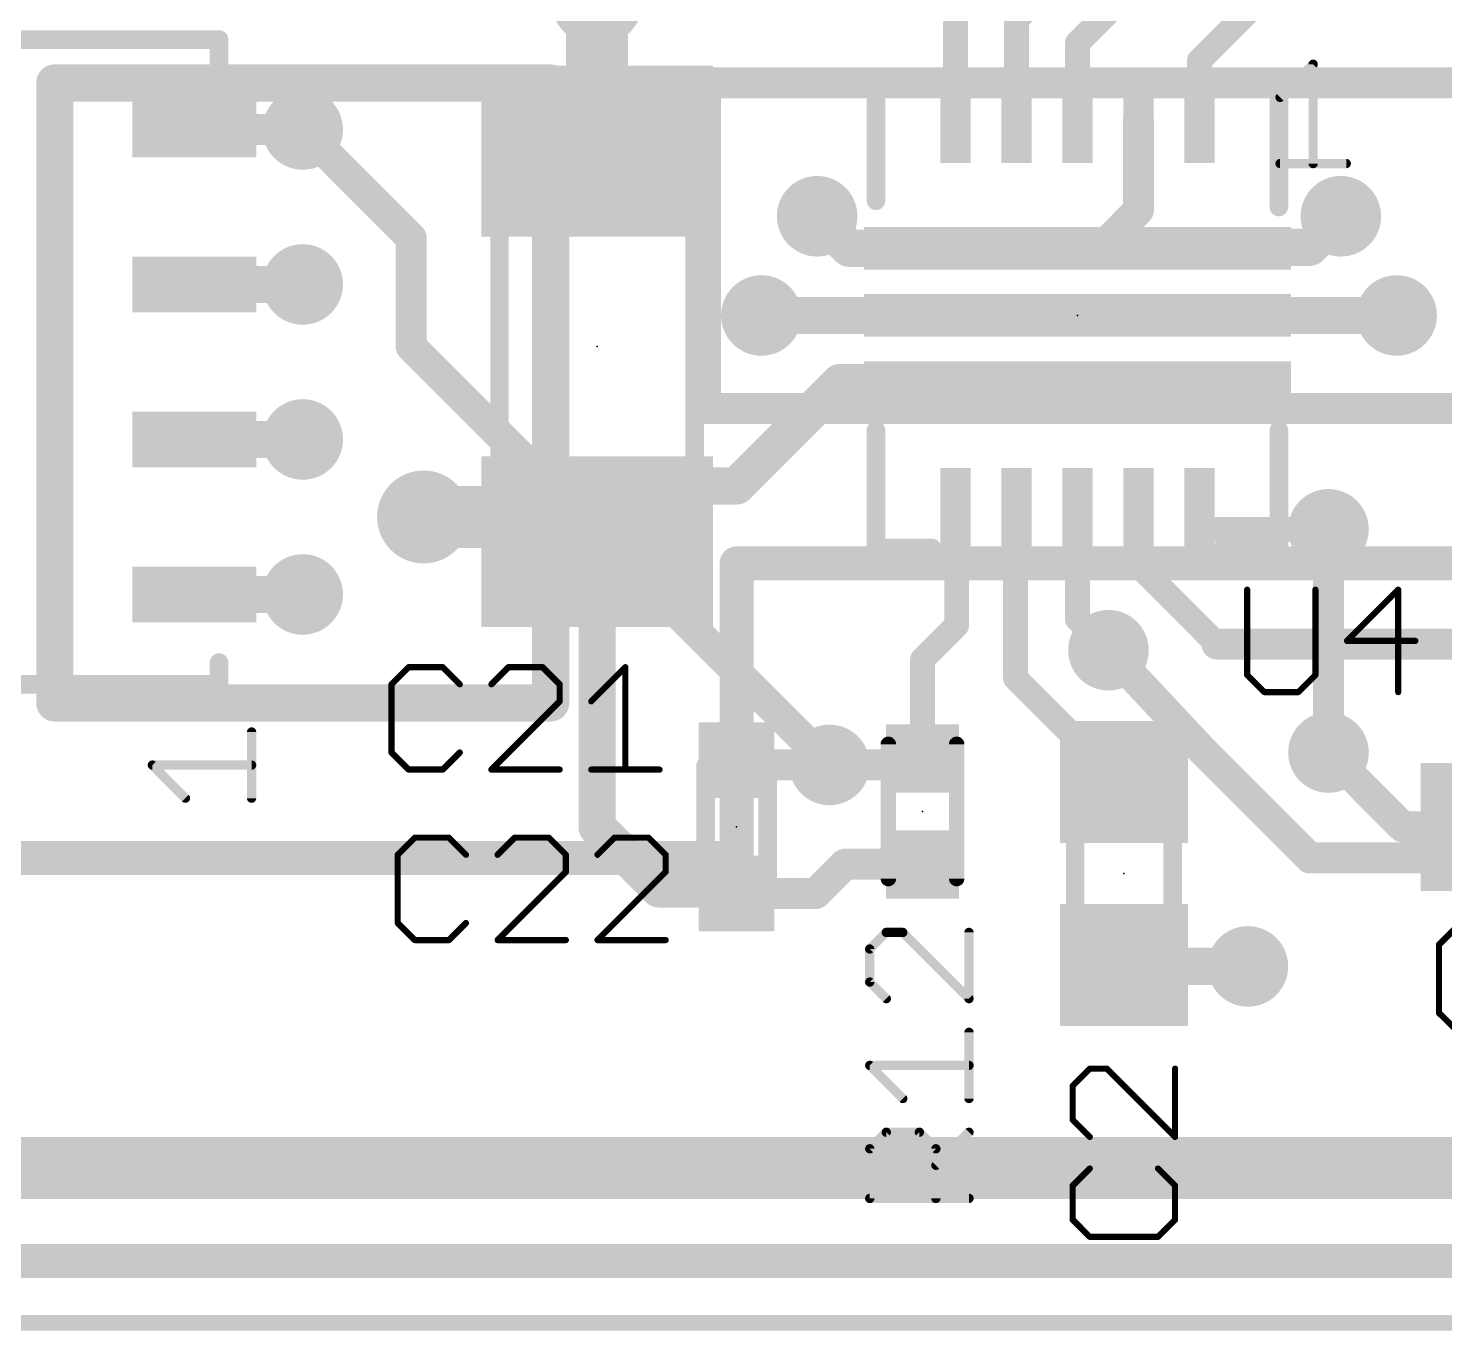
# Model space of a CAD drawing. Extents: x -19 to 124, y 0 to 88.
# Drawn here: x 19.47 to 31.08, y 31.69 to 42.36 of the extents above; entities that cross this region are included whole.
import ezdxf

# ---------------------------------------------------------------- set-up
doc = ezdxf.new("R2010")
doc.units = 0
for name, color, linetype in [('1', 12, 'CONTINUOUS'), ('15', 21, 'CONTINUOUS'), ('16', 132, 'CONTINUOUS'), ('18', 110, 'CONTINUOUS'), ('2', 110, 'CONTINUOUS'), ('20', 53, 'CONTINUOUS'), ('21', 253, 'CONTINUOUS'), ('23', 53, 'CONTINUOUS'), ('25', 253, 'CONTINUOUS')]:
    doc.layers.add(name, color=color, linetype=linetype)

# ---------------------------------------------------------------- blocks, each defined once
blk = doc.blocks.new('RECT')
blk.add_solid([(-0.5, -0.5), (0.5, -0.5), (-0.5, 0.5), (0.5, 0.5)])
blk = doc.blocks.new('ROUNDV')
at = {"const_width": 0.5}
blk.add_lwpolyline([(0, -0.25, 1), (0, 0.25, 1), (0, -0.25)], format="xyb", dxfattribs=at)

msp = doc.modelspace()

# ---------------------------------------------------------------- linework, layer by layer
at = {"layer": '1'}
for points, const_width in [([(28.067, 42.237), (28.829, 42.999)], 0.2032), ([(29.067, 42.094), (29.972, 42.999)], 0.2032), ([(24.13, 41.351), (24.13, 42.5958)], 0.508), ([(27.567, 42.426), (27.686, 42.545)], 0.2032), ([(27.067, 41.605), (27.067, 42.475)], 0.2032), ([(27.567, 41.605), (27.567, 42.426)], 0.2032), ([(28.067, 41.605), (28.067, 42.237)], 0.2032), ([(29.067, 41.605), (29.067, 42.094)], 0.2032), ([(28.567, 41.605), (28.567, 41.055)], 0.254), ([(21.717, 41.529), (20.828, 41.529)], 0.254), ([(28.567, 41.055), (28.5669, 41.055)], 0.254), ([(28.5669, 41.055), (28.5669, 40.8686)], 0.254), ([(28.5669, 40.8686), (28.2702, 40.5638)], 0.254), ([(26.1962, 40.555), (25.9334, 40.8178)], 0.3048), ([(29.972, 40.5638), (30.226, 40.8178)], 0.3048), ([(28.067, 40.555), (26.1962, 40.555)], 0.3048), ([(28.067, 40.555), (28.067, 40.5638)], 0.3048), ([(28.067, 40.5638), (29.972, 40.5638)], 0.3048), ([(28.2702, 40.555), (28.067, 40.555)], 0.254), ([(28.2702, 40.5638), (28.2702, 40.555)], 0.254), ([(20.828, 40.259), (21.717, 40.259)], 0.3048), ([(30.6832, 40.005), (25.4762, 40.005)], 0.3048), ([(28.067, 40.005), (30.6832, 40.005)], 0.3048), ([(26.12, 39.455), (25.273, 38.608)], 0.3048), ([(28.067, 39.455), (26.12, 39.455)], 0.3048), ([(20.828, 38.989), (21.717, 38.989)], 0.3048), ([(24.587, 38.608), (24.13, 38.151)], 0.3048), ([(25.273, 38.608), (24.587, 38.608)], 0.3048), ([(22.7586, 38.3542), (22.7076, 38.354)], 0.508), ([(24.1298, 38.3542), (22.7586, 38.3542)], 0.508), ([(24.13, 38.354), (24.1298, 38.3542)], 0.508), ([(24.13, 38.151), (24.13, 38.354)], 0.508), ([(27.0764, 38.3956), (27.067, 38.405)], 0.2032), ([(27.0764, 37.465), (27.0764, 38.3956)], 0.2032), ([(27.559, 38.3876), (27.567, 38.405)], 0.2032), ([(27.559, 37.0332), (27.559, 38.3876)], 0.2032), ([(28.067, 37.5158), (28.067, 38.405)], 0.2032), ([(28.567, 38.405), (28.567, 37.9556)], 0.2032), ([(29.067, 38.2524), (29.067, 38.405)], 0.2032), ([(30.1244, 38.2524), (29.067, 38.2524)], 0.2032), ([(24.13, 38.151), (24.13, 35.814)], 0.3048), ([(28.567, 37.9556), (29.21, 37.3126)], 0.2032), ([(20.828, 37.719), (21.717, 37.719)], 0.3048), ([(28.321, 37.2618), (28.067, 37.5158)], 0.2032), ([(26.797, 37.1856), (27.0764, 37.465)], 0.2032), ([(29.21, 37.3126), (31.4452, 37.3126)], 0.254), ([(26.797, 36.376), (26.797, 37.1856)], 0.2032), ([(27.559, 37.0332), (28.067, 36.5252)], 0.2032), ([(28.067, 36.5252), (28.1058, 36.5252)], 0.2032), ([(28.1058, 36.5252), (28.448, 36.183)], 0.2032), ([(25.273, 36.3601), (25.3111, 36.322)], 0.254), ([(26.7811, 36.3601), (26.743, 36.322)], 0.254), ([(26.7811, 36.3601), (26.797, 36.376)], 0.2032), ([(30.734, 35.814), (30.1244, 36.4236)], 0.254), ([(25.3111, 36.322), (26.035, 36.322)], 0.254), ([(26.743, 36.322), (26.035, 36.322)], 0.254), ([(24.13, 35.814), (24.638, 35.306)], 0.3048), ([(31.381, 35.814), (30.734, 35.814)], 0.254), ([(25.9207, 35.2679), (26.162, 35.5092)], 0.254), ([(26.162, 35.5092), (26.7938, 35.5092)], 0.254), ([(26.7938, 35.5092), (26.797, 35.506)], 0.2032), ([(24.638, 35.306), (25.2349, 35.306)], 0.3048), ([(25.2349, 35.306), (25.273, 35.2679)], 0.3048), ([(25.273, 35.2679), (25.9207, 35.2679)], 0.254), ([(28.448, 34.683), (28.46, 34.671)], 0.3048), ([(28.46, 34.671), (29.464, 34.671)], 0.3048)]:
    msp.add_lwpolyline(points, dxfattribs=dict(at, const_width=const_width))
for points, const_width in [([(27.5311, 42.4619, 1), (27.6029, 42.3901)], 0.1016), ([(28.1178, 42.237, 1), (28.0162, 42.237)], 0.1016), ([(28.0311, 42.2729, 1), (28.1029, 42.2011)], 0.1016), ([(29.1178, 42.094, 1), (29.0162, 42.094)], 0.1016), ([(29.0311, 42.1299, 1), (29.1029, 42.0581)], 0.1016), ([(28.6305, 41.605, 1), (28.5035, 41.605)], 0.127), ([(20.828, 41.5925, 1), (20.828, 41.4655)], 0.127), ([(21.717, 41.4655, 1), (21.717, 41.5925)], 0.127), ([(27.0162, 41.605, 1), (27.1178, 41.605)], 0.1016), ([(27.5162, 41.605, 1), (27.6178, 41.605)], 0.1016), ([(28.0162, 41.605, 1), (28.1178, 41.605)], 0.1016), ([(29.0162, 41.605, 1), (29.1178, 41.605)], 0.1016), ([(24.003, 41.351, 1), (24.257, 41.351)], 0.254), ([(28.5669, 41.1185, 1), (28.5669, 40.9915)], 0.127), ([(28.6304, 41.055, 1), (28.5034, 41.055)], 0.127), ([(28.5035, 41.055, 1), (28.6305, 41.055)], 0.127), ([(28.567, 40.9915, 1), (28.567, 41.1185)], 0.127), ([(28.6124, 40.8243, 1), (28.5214, 40.9129)], 0.127), ([(25.9873, 40.8717, 1), (25.8795, 40.7639)], 0.1524), ([(28.5034, 40.8686, 1), (28.6304, 40.8686)], 0.127), ([(30.2799, 40.7639, 1), (30.1721, 40.8717)], 0.1524), ([(26.1962, 40.6312, 1), (26.1962, 40.4788)], 0.1524), ([(26.1423, 40.5011, 1), (26.2501, 40.6089)], 0.1524), ([(28.1432, 40.5638, 1), (27.9908, 40.5638)], 0.1524), ([(28.067, 40.64, 1), (28.067, 40.4876)], 0.1524), ([(28.067, 40.6185, 1), (28.067, 40.4915)], 0.127), ([(28.067, 40.4788, 1), (28.067, 40.6312)], 0.1524), ([(28.3337, 40.5638, 1), (28.2067, 40.5638)], 0.127), ([(28.2247, 40.6081, 1), (28.3157, 40.5195)], 0.127), ([(28.2702, 40.4915, 1), (28.2702, 40.6185)], 0.127), ([(29.9181, 40.6177, 1), (30.0259, 40.5099)], 0.1524), ([(29.972, 40.4876, 1), (29.972, 40.64)], 0.1524), ([(27.9908, 40.555, 1), (28.1432, 40.555)], 0.1524), ([(28.2067, 40.555, 1), (28.3337, 40.555)], 0.127), ([(20.828, 40.3352, 1), (20.828, 40.1828)], 0.1524), ([(21.717, 40.1828, 1), (21.717, 40.3352)], 0.1524), ([(25.4762, 40.0812, 1), (25.4762, 39.9288)], 0.1524), ([(28.067, 40.0812, 1), (28.067, 39.9288)], 0.1524), ([(30.6832, 39.9288, 1), (30.6832, 40.0812)], 0.1524), ([(30.6832, 39.9288, 1), (30.6832, 40.0812)], 0.1524), ([(26.12, 39.5312, 1), (26.12, 39.3788)], 0.1524), ([(26.1739, 39.4011, 1), (26.0661, 39.5089)], 0.1524), ([(28.067, 39.3788, 1), (28.067, 39.5312)], 0.1524), ([(20.828, 39.0652, 1), (20.828, 38.9128)], 0.1524), ([(21.717, 38.9128, 1), (21.717, 39.0652)], 0.1524), ([(24.587, 38.6842, 1), (24.587, 38.5318)], 0.1524), ([(24.6409, 38.5541, 1), (24.5331, 38.6619)], 0.1524), ([(25.2191, 38.6619, 1), (25.3269, 38.5541)], 0.1524), ([(25.273, 38.5318, 1), (25.273, 38.6842)], 0.1524), ([(22.7071, 38.481, 1), (22.7081, 38.227)], 0.254), ([(22.7586, 38.4812, 1), (22.7586, 38.2272)], 0.254), ([(22.7591, 38.2272, 1), (22.7581, 38.4812)], 0.254), ([(24.2196, 38.444, 1), (24.04, 38.2644)], 0.254), ([(24.257, 38.354, 1), (24.003, 38.354)], 0.254), ([(24.0402, 38.2642, 1), (24.2198, 38.4438)], 0.254), ([(24.1298, 38.2272, 1), (24.1298, 38.4812)], 0.254), ([(27.1029, 38.4409, 1), (27.0311, 38.3691)], 0.1016), ([(27.1272, 38.3956, 1), (27.0256, 38.3956)], 0.1016), ([(27.0405, 38.3597, 1), (27.1123, 38.4315)], 0.1016), ([(27.6098, 38.3876, 1), (27.5082, 38.3876)], 0.1016), ([(27.5128, 38.4088, 1), (27.6052, 38.3664)], 0.1016), ([(27.6132, 38.3838, 1), (27.5208, 38.4262)], 0.1016), ([(28.1178, 38.405, 1), (28.0162, 38.405)], 0.1016), ([(28.6178, 38.405, 1), (28.5162, 38.405)], 0.1016), ([(29.1178, 38.405, 1), (29.0162, 38.405)], 0.1016), ([(29.067, 38.3032, 1), (29.067, 38.2016)], 0.1016), ([(30.1244, 38.2016, 1), (30.1244, 38.3032)], 0.1016), ([(24.003, 38.151, 1), (24.257, 38.151)], 0.254), ([(24.2062, 38.151, 1), (24.0538, 38.151)], 0.1524), ([(24.0761, 38.2049, 1), (24.1839, 38.0971)], 0.1524), ([(29.0162, 38.2524, 1), (29.1178, 38.2524)], 0.1016), ([(28.6029, 37.9915, 1), (28.5311, 37.9197)], 0.1016), ([(28.5162, 37.9556, 1), (28.6178, 37.9556)], 0.1016), ([(20.828, 37.7952, 1), (20.828, 37.6428)], 0.1524), ([(21.717, 37.6428, 1), (21.717, 37.7952)], 0.1524), ([(28.1029, 37.5517, 1), (28.0311, 37.4799)], 0.1016), ([(27.0256, 37.465, 1), (27.1272, 37.465)], 0.1016), ([(27.1123, 37.4291, 1), (27.0405, 37.5009)], 0.1016), ([(28.0162, 37.5158, 1), (28.1178, 37.5158)], 0.1016), ([(29.21, 37.3761, 1), (29.21, 37.2491)], 0.127), ([(29.1741, 37.2767, 1), (29.2459, 37.3485)], 0.1016), ([(26.8478, 37.1856, 1), (26.7462, 37.1856)], 0.1016), ([(26.7611, 37.2215, 1), (26.8329, 37.1497)], 0.1016), ([(28.2851, 37.2259, 1), (28.3569, 37.2977)], 0.1016), ([(27.5949, 37.0691, 1), (27.5231, 36.9973)], 0.1016), ([(27.5082, 37.0332, 1), (27.6098, 37.0332)], 0.1016), ([(28.067, 36.576, 1), (28.067, 36.4744)], 0.1016), ([(28.0311, 36.4893, 1), (28.1029, 36.5611)], 0.1016), ([(28.1417, 36.5611, 1), (28.0699, 36.4893)], 0.1016), ([(28.1058, 36.4744, 1), (28.1058, 36.576)], 0.1016), ([(25.3179, 36.405, 1), (25.2281, 36.3152)], 0.127), ([(26.826, 36.3152, 1), (26.7362, 36.405)], 0.127), ([(26.8329, 36.3401, 1), (26.7611, 36.4119)], 0.1016), ([(30.1693, 36.4685, 1), (30.0795, 36.3787)], 0.127), ([(25.3111, 36.3855, 1), (25.3111, 36.2585)], 0.127), ([(25.2662, 36.2771, 1), (25.356, 36.3669)], 0.127), ([(26.035, 36.3855, 1), (26.035, 36.2585)], 0.127), ([(26.035, 36.2585, 1), (26.035, 36.3855)], 0.127), ([(26.6981, 36.3669, 1), (26.7879, 36.2771)], 0.127), ([(26.743, 36.2585, 1), (26.743, 36.3855)], 0.127), ([(26.7452, 36.396, 1), (26.817, 36.3242)], 0.1016), ([(26.7462, 36.376, 1), (26.8478, 36.376)], 0.1016), ([(28.4121, 36.1471, 1), (28.4839, 36.2189)], 0.1016), ([(24.1839, 35.8679, 1), (24.0761, 35.7601)], 0.1524), ([(24.0538, 35.814, 1), (24.2062, 35.814)], 0.1524), ([(30.734, 35.8775, 1), (30.734, 35.7505)], 0.127), ([(30.6891, 35.7691, 1), (30.7789, 35.8589)], 0.127), ([(26.162, 35.5727, 1), (26.162, 35.4457)], 0.127), ([(26.2069, 35.4643, 1), (26.1171, 35.5541)], 0.127), ([(26.8297, 35.5451, 1), (26.7579, 35.4733)], 0.1016), ([(26.7611, 35.4701, 1), (26.8329, 35.5419)], 0.1016), ([(26.7938, 35.4457, 1), (26.7938, 35.5727)], 0.127), ([(24.638, 35.3822, 1), (24.638, 35.2298)], 0.1524), ([(24.5841, 35.2521, 1), (24.6919, 35.3599)], 0.1524), ([(25.2888, 35.3599, 1), (25.181, 35.2521)], 0.1524), ([(25.2349, 35.2298, 1), (25.2349, 35.3822)], 0.1524), ([(25.2191, 35.214, 1), (25.3269, 35.3218)], 0.1524), ([(25.273, 35.3314, 1), (25.273, 35.2044)], 0.127), ([(25.8758, 35.3128, 1), (25.9656, 35.223)], 0.127), ([(25.9207, 35.2044, 1), (25.9207, 35.3314)], 0.127), ([(28.5019, 34.7369, 1), (28.3941, 34.6291)], 0.1524), ([(28.46, 34.7472, 1), (28.46, 34.5948)], 0.1524), ([(28.4061, 34.6171, 1), (28.5139, 34.7249)], 0.1524), ([(29.464, 34.5948, 1), (29.464, 34.7472)], 0.1524)]:
    msp.add_lwpolyline(points, format="xyb", dxfattribs=dict(at, const_width=const_width))
at = {"layer": '15'}
for points, const_width in [([(19.685, 36.83), (19.685, 41.91)], 0.3048), ([(19.685, 41.91), (23.749, 41.91)], 0.3048), ([(23.749, 41.91), (23.749, 36.83)], 0.3048), ([(25.019, 41.91), (38.354, 41.91)], 0.254), ([(25.019, 39.243), (25.019, 41.91)], 0.254), ([(38.354, 39.243), (25.019, 39.243)], 0.254), ([(25.273, 35.56), (25.273, 37.973)], 0.2794), ([(25.273, 37.973), (63.5, 37.973)], 0.2794), ([(23.749, 36.83), (19.685, 36.83)], 0.3048), ([(14.986, 35.56), (25.273, 35.56)], 0.2794), ([(101.092, 32.258), (18.542, 32.258)], 0.2794)]:
    msp.add_lwpolyline(points, dxfattribs=dict(at, const_width=const_width))
for points, const_width in [([(19.7612, 41.91, 1), (19.6088, 41.91)], 0.1524), ([(19.685, 41.9862, 1), (19.685, 41.8338)], 0.1524), ([(23.8252, 41.91, 1), (23.6728, 41.91)], 0.1524), ([(23.749, 41.8338, 1), (23.749, 41.9862)], 0.1524), ([(25.019, 41.9735, 1), (25.019, 41.8465)], 0.127), ([(25.0825, 41.91, 1), (24.9555, 41.91)], 0.127), ([(25.019, 39.3065, 1), (25.019, 39.1795)], 0.127), ([(24.9555, 39.243, 1), (25.0825, 39.243)], 0.127), ([(25.273, 38.0429, 1), (25.273, 37.9031)], 0.1397), ([(25.3428, 37.973, 1), (25.2032, 37.973)], 0.1397), ([(19.685, 36.9062, 1), (19.685, 36.7538)], 0.1524), ([(23.749, 36.7538, 1), (23.749, 36.9062)], 0.1524), ([(19.6088, 36.83, 1), (19.7612, 36.83)], 0.1524), ([(23.6728, 36.83, 1), (23.8252, 36.83)], 0.1524), ([(25.273, 35.4901, 1), (25.273, 35.6299)], 0.1397), ([(25.2032, 35.56, 1), (25.3428, 35.56)], 0.1397)]:
    msp.add_lwpolyline(points, format="xyb", dxfattribs=dict(at, const_width=const_width))
at = {"layer": '16'}
for points, const_width in [([(22.606, 40.64), (21.717, 41.529)], 0.254), ([(22.606, 39.751), (22.606, 40.64)], 0.254), ([(26.035, 36.322), (22.606, 39.751)], 0.254), ([(30.1244, 36.4236), (30.1244, 38.2524)], 0.254), ([(29.083, 36.449), (28.321, 37.2618)], 0.254), ([(29.083, 36.449), (29.972, 35.56)], 0.254), ([(29.972, 35.56), (36.576, 35.56)], 0.254), ([(18.161, 33.02), (59.182, 33.02)], 0.508)]:
    msp.add_lwpolyline(points, dxfattribs=dict(at, const_width=const_width))
at = {"layer": '16', "const_width": 0.127}
for points in [[(21.7619, 41.5739, 1), (21.6721, 41.4841)], [(22.6695, 40.64, 1), (22.5425, 40.64)], [(22.5611, 40.5951, 1), (22.6509, 40.6849)], [(22.6509, 39.7959, 1), (22.5611, 39.7061)], [(22.5425, 39.751, 1), (22.6695, 39.751)], [(30.1879, 38.2524, 1), (30.0609, 38.2524)], [(28.3673, 37.3052, 1), (28.2747, 37.2184)], [(29.1279, 36.4939, 1), (29.0381, 36.4041)], [(29.0367, 36.4056, 1), (29.1293, 36.4924)], [(30.0609, 36.4236, 1), (30.1879, 36.4236)], [(25.9901, 36.2771, 1), (26.0799, 36.3669)], [(29.972, 35.6235, 1), (29.972, 35.4965)], [(29.9271, 35.5151, 1), (30.0169, 35.6049)]]:
    msp.add_lwpolyline(points, format="xyb", dxfattribs=at)
at = {"layer": '2', "const_width": 0.254}
msp.add_lwpolyline([(18.542, 32.258), (101.092, 32.258)], dxfattribs=at)
at = {"layer": '20', "const_width": 0.127}
msp.add_lwpolyline([(101.6, 31.75), (19.05, 31.75)], dxfattribs=at)
at = {"layer": '21'}
for points, const_width in [([(21.0312, 42.2656), (14.7828, 42.2656)], 0.1524), ([(21.0312, 42.0878), (21.0312, 42.2656)], 0.1524), ([(29.7278, 41.7919), (29.999, 42.0631)], 0.0762), ([(29.999, 42.0631), (29.999, 41.2496)], 0.0762), ([(26.416, 41.91), (26.416, 40.9448)], 0.1524), ([(26.416, 41.91), (26.8732, 41.91)], 0.1524), ([(29.2608, 41.91), (29.718, 41.91)], 0.1524), ([(29.718, 41.91), (29.718, 40.894)], 0.1524), ([(23.33, 41.351), (23.33, 38.151)], 0.1524), ([(24.93, 38.151), (24.93, 41.351)], 0.1524), ([(29.7278, 41.2496), (30.2701, 41.2496)], 0.0762), ([(26.416, 39.0652), (26.416, 38.1)], 0.1524), ([(29.718, 39.0652), (29.718, 38.1)], 0.1524), ([(26.416, 38.1), (26.8732, 38.1)], 0.1524), ([(29.2608, 38.1), (29.718, 38.1)], 0.1524), ([(21.0312, 36.9824), (21.0312, 37.1602)], 0.1524), ([(14.7828, 36.9824), (21.0312, 36.9824)], 0.1524), ([(21.2979, 36.0495), (21.2979, 36.5919)], 0.0762), ([(26.517, 36.491), (26.517, 35.391)], 0.127), ([(27.077, 36.491), (27.077, 35.391)], 0.127), ([(20.7556, 36.0495), (20.4844, 36.3207)], 0.0762), ([(20.4844, 36.3207), (21.2979, 36.3207)], 0.0762), ([(25.019, 36.314), (25.019, 35.314)], 0.1524), ([(25.527, 35.314), (25.527, 36.314)], 0.1524), ([(28.048, 36.233), (28.048, 34.633)], 0.1524), ([(28.848, 36.233), (28.048, 36.233)], 0.1524), ([(28.848, 34.633), (28.848, 36.233)], 0.1524), ([(28.048, 34.633), (28.848, 34.633)], 0.1524)]:
    msp.add_lwpolyline(points, dxfattribs=dict(at, const_width=const_width))
for points, const_width in [([(21.0693, 42.2656, 1), (20.9931, 42.2656)], 0.0762), ([(21.0312, 42.2275, 1), (21.0312, 42.3037)], 0.0762), ([(20.9931, 42.0878, 1), (21.0693, 42.0878)], 0.0762), ([(30.018, 42.0631, 1), (29.9799, 42.0631)], 0.0381), ([(30.0124, 42.0496, 1), (29.9855, 42.0766)], 0.0381), ([(26.4541, 41.91, 1), (26.3779, 41.91)], 0.0762), ([(26.416, 41.9481, 1), (26.416, 41.8719)], 0.0762), ([(26.8732, 41.8719, 1), (26.8732, 41.9481)], 0.0762), ([(29.2608, 41.9481, 1), (29.2608, 41.8719)], 0.0762), ([(29.7561, 41.91, 1), (29.6799, 41.91)], 0.0762), ([(29.718, 41.8719, 1), (29.718, 41.9481)], 0.0762), ([(29.7143, 41.8054, 1), (29.7413, 41.7785)], 0.0381), ([(23.3681, 41.351, 1), (23.2919, 41.351)], 0.0762), ([(24.9681, 41.351, 1), (24.8919, 41.351)], 0.0762), ([(29.7278, 41.2687, 1), (29.7278, 41.2306)], 0.0381), ([(29.9799, 41.2496, 1), (30.018, 41.2496)], 0.0381), ([(30.2701, 41.2306, 1), (30.2701, 41.2687)], 0.0381), ([(26.3779, 40.9448, 1), (26.4541, 40.9448)], 0.0762), ([(29.6799, 40.894, 1), (29.7561, 40.894)], 0.0762), ([(26.4541, 39.0652, 1), (26.3779, 39.0652)], 0.0762), ([(29.7561, 39.0652, 1), (29.6799, 39.0652)], 0.0762), ([(23.2919, 38.151, 1), (23.3681, 38.151)], 0.0762), ([(24.8919, 38.151, 1), (24.9681, 38.151)], 0.0762), ([(26.416, 38.1381, 1), (26.416, 38.0619)], 0.0762), ([(26.3779, 38.1, 1), (26.4541, 38.1)], 0.0762), ([(26.8732, 38.0619, 1), (26.8732, 38.1381)], 0.0762), ([(29.2608, 38.1381, 1), (29.2608, 38.0619)], 0.0762), ([(29.6799, 38.1, 1), (29.7561, 38.1)], 0.0762), ([(29.718, 38.0619, 1), (29.718, 38.1381)], 0.0762), ([(21.0693, 37.1602, 1), (20.9931, 37.1602)], 0.0762), ([(21.0312, 36.9443, 1), (21.0312, 37.0205)], 0.0762), ([(20.9931, 36.9824, 1), (21.0693, 36.9824)], 0.0762), ([(21.317, 36.5919, 1), (21.2789, 36.5919)], 0.0381), ([(26.5488, 36.491, 1), (26.4853, 36.491)], 0.0635), ([(27.1088, 36.491, 1), (27.0453, 36.491)], 0.0635), ([(20.4979, 36.3342, 1), (20.4709, 36.3072)], 0.0381), ([(20.4844, 36.3397, 1), (20.4844, 36.3016)], 0.0381), ([(21.2979, 36.3016, 1), (21.2979, 36.3397)], 0.0381), ([(25.0571, 36.314, 1), (24.9809, 36.314)], 0.0762), ([(25.5651, 36.314, 1), (25.4889, 36.314)], 0.0762), ([(28.0861, 36.233, 1), (28.0099, 36.233)], 0.0762), ([(28.048, 36.2711, 1), (28.048, 36.1949)], 0.0762), ([(28.8861, 36.233, 1), (28.8099, 36.233)], 0.0762), ([(28.848, 36.1949, 1), (28.848, 36.2711)], 0.0762), ([(20.7421, 36.0361, 1), (20.769, 36.063)], 0.0381), ([(21.2789, 36.0495, 1), (21.317, 36.0495)], 0.0381), ([(26.4853, 35.391, 1), (26.5488, 35.391)], 0.0635), ([(27.0453, 35.391, 1), (27.1088, 35.391)], 0.0635), ([(24.9809, 35.314, 1), (25.0571, 35.314)], 0.0762), ([(25.4889, 35.314, 1), (25.5651, 35.314)], 0.0762), ([(28.048, 34.6711, 1), (28.048, 34.5949)], 0.0762), ([(28.0099, 34.633, 1), (28.0861, 34.633)], 0.0762), ([(28.8099, 34.633, 1), (28.8861, 34.633)], 0.0762), ([(28.848, 34.5949, 1), (28.848, 34.6711)], 0.0762)]:
    msp.add_lwpolyline(points, format="xyb", dxfattribs=dict(at, const_width=const_width))
at = {"layer": '23'}
for p in [(28.067, 40.005), (24.13, 39.751), (26.797, 35.941), (25.273, 35.814), (28.448, 35.433)]:
    msp.add_point(p, dxfattribs=at)
at = {"layer": '25'}
for points, const_width in [([(29.4582, 37.7578), (29.4582, 37.0587)], 0.0508), ([(30.0175, 37.0587), (30.0175, 37.7578)], 0.0508), ([(30.6963, 37.7578), (30.2768, 37.3384)], 0.0508), ([(30.6963, 36.9189), (30.6963, 37.7578)], 0.0508), ([(30.2768, 37.3384), (30.8361, 37.3384)], 0.0508), ([(22.5847, 37.1228), (22.4449, 36.983)], 0.0508), ([(22.8644, 37.1228), (22.5847, 37.1228)], 0.0508), ([(23.0042, 36.983), (22.8644, 37.1228)], 0.0508), ([(23.4033, 37.1228), (23.2635, 36.983)], 0.0508), ([(23.683, 37.1228), (23.4033, 37.1228)], 0.0508), ([(23.8228, 36.983), (23.683, 37.1228)], 0.0508), ([(24.0821, 36.8432), (24.3617, 37.1228)], 0.0508), ([(24.3617, 37.1228), (24.3617, 36.2839)], 0.0508), ([(29.4582, 37.0587), (29.598, 36.9189)], 0.0508), ([(29.8777, 36.9189), (30.0175, 37.0587)], 0.0508), ([(22.4449, 36.983), (22.4449, 36.4237)], 0.0508), ([(23.8228, 36.8432), (23.8228, 36.983)], 0.0508), ([(29.598, 36.9189), (29.8777, 36.9189)], 0.0508), ([(23.2635, 36.2839), (23.8228, 36.8432)], 0.0508), ([(22.4449, 36.4237), (22.5847, 36.2839)], 0.0508), ([(22.8644, 36.2839), (23.0042, 36.4237)], 0.0508), ([(22.5847, 36.2839), (22.8644, 36.2839)], 0.0508), ([(23.8228, 36.2839), (23.2635, 36.2839)], 0.0508), ([(24.0821, 36.2839), (24.6414, 36.2839)], 0.0508), ([(22.6356, 35.7258), (22.4957, 35.586)], 0.0508), ([(22.9152, 35.7258), (22.6356, 35.7258)], 0.0508), ([(23.055, 35.586), (22.9152, 35.7258)], 0.0508), ([(23.4541, 35.7258), (23.3143, 35.586)], 0.0508), ([(23.7338, 35.7258), (23.4541, 35.7258)], 0.0508), ([(23.8736, 35.586), (23.7338, 35.7258)], 0.0508), ([(24.2727, 35.7258), (24.1329, 35.586)], 0.0508), ([(24.5523, 35.7258), (24.2727, 35.7258)], 0.0508), ([(24.6922, 35.586), (24.5523, 35.7258)], 0.0508), ([(22.4957, 35.586), (22.4957, 35.0267)], 0.0508), ([(23.8736, 35.4462), (23.8736, 35.586)], 0.0508), ([(24.6922, 35.4462), (24.6922, 35.586)], 0.0508), ([(23.3143, 34.8869), (23.8736, 35.4462)], 0.0508), ([(24.1329, 34.8869), (24.6922, 35.4462)], 0.0508), ([(22.4957, 35.0267), (22.6356, 34.8869)], 0.0508), ([(22.9152, 34.8869), (23.055, 35.0267)], 0.0508), ([(26.5001, 34.9495), (26.3645, 34.8139)], 0.0762), ([(26.6357, 34.9495), (26.5001, 34.9495)], 0.0762), ([(27.178, 34.4072), (26.6357, 34.9495)], 0.0762), ([(27.178, 34.9495), (27.178, 34.4072)], 0.0762), ([(31.17, 34.9892), (31.0301, 34.8494)], 0.0508), ([(22.6356, 34.8869), (22.9152, 34.8869)], 0.0508), ([(23.8736, 34.8869), (23.3143, 34.8869)], 0.0508), ([(24.6922, 34.8869), (24.1329, 34.8869)], 0.0508), ([(26.3645, 34.8139), (26.3645, 34.5428)], 0.0762), ([(31.0301, 34.8494), (31.0301, 34.2901)], 0.0508), ([(26.3645, 34.5428), (26.5001, 34.4072)], 0.0762), ([(31.0301, 34.2901), (31.17, 34.1503)], 0.0508), ([(27.178, 33.5886), (27.178, 34.1309)], 0.0762), ([(26.6357, 33.5886), (26.3645, 33.8598)], 0.0762), ([(26.3645, 33.8598), (27.178, 33.8598)], 0.0762), ([(28.168, 33.8333), (28.0282, 33.6935)], 0.0508), ([(28.3078, 33.8333), (28.168, 33.8333)], 0.0508), ([(28.8671, 33.274), (28.3078, 33.8333)], 0.0508), ([(28.8671, 33.8333), (28.8671, 33.274)], 0.0508), ([(28.0282, 33.6935), (28.0282, 33.4138)], 0.0508), ([(28.0282, 33.4138), (28.168, 33.274)], 0.0508), ([(26.3645, 33.1768), (26.5001, 33.3124)], 0.0762), ([(26.5001, 33.3124), (26.7713, 33.3124)], 0.0762), ([(26.7713, 33.3124), (26.9068, 33.1768)], 0.0762), ([(26.9068, 33.0412), (27.178, 33.3124)], 0.0762), ([(26.3645, 32.77), (26.3645, 33.1768)], 0.0762), ([(26.9068, 33.1768), (26.9068, 32.77)], 0.0762), ([(28.168, 33.0147), (28.0282, 32.8749)], 0.0508), ([(28.8671, 32.8749), (28.7273, 33.0147)], 0.0508), ([(28.0282, 32.8749), (28.0282, 32.5952)], 0.0508), ([(28.8671, 32.5952), (28.8671, 32.8749)], 0.0508), ([(27.178, 32.77), (26.3645, 32.77)], 0.0762), ([(28.0282, 32.5952), (28.168, 32.4554)], 0.0508), ([(28.7273, 32.4554), (28.8671, 32.5952)], 0.0508), ([(28.168, 32.4554), (28.7273, 32.4554)], 0.0508)]:
    msp.add_lwpolyline(points, dxfattribs=dict(at, const_width=const_width))
for points, const_width in [([(29.4709, 37.7578, 1), (29.4455, 37.7578)], 0.0254), ([(30.0302, 37.7578, 1), (30.0048, 37.7578)], 0.0254), ([(30.709, 37.7578, 1), (30.6836, 37.7578)], 0.0254), ([(30.7052, 37.7488, 1), (30.6873, 37.7668)], 0.0254), ([(30.2768, 37.3511, 1), (30.2768, 37.3257)], 0.0254), ([(30.2678, 37.3473, 1), (30.2858, 37.3294)], 0.0254), ([(30.8361, 37.3257, 1), (30.8361, 37.3511)], 0.0254), ([(22.5847, 37.1355, 1), (22.5847, 37.1101)], 0.0254), ([(22.5937, 37.1138, 1), (22.5758, 37.1318)], 0.0254), ([(22.8734, 37.1318, 1), (22.8554, 37.1138)], 0.0254), ([(22.8644, 37.1101, 1), (22.8644, 37.1355)], 0.0254), ([(23.4033, 37.1355, 1), (23.4033, 37.1101)], 0.0254), ([(23.4123, 37.1138, 1), (23.3943, 37.1318)], 0.0254), ([(23.6919, 37.1318, 1), (23.674, 37.1138)], 0.0254), ([(23.683, 37.1101, 1), (23.683, 37.1355)], 0.0254), ([(24.3744, 37.1228, 1), (24.349, 37.1228)], 0.0254), ([(24.3707, 37.1138, 1), (24.3527, 37.1318)], 0.0254), ([(29.4672, 37.0677, 1), (29.4492, 37.0497)], 0.0254), ([(29.4455, 37.0587, 1), (29.4709, 37.0587)], 0.0254), ([(30.0048, 37.0587, 1), (30.0302, 37.0587)], 0.0254), ([(30.0265, 37.0497, 1), (30.0085, 37.0677)], 0.0254), ([(22.4576, 36.983, 1), (22.4322, 36.983)], 0.0254), ([(22.436, 36.992, 1), (22.4539, 36.974)], 0.0254), ([(22.9952, 36.974, 1), (23.0132, 36.992)], 0.0254), ([(23.2545, 36.992, 1), (23.2725, 36.974)], 0.0254), ([(23.8355, 36.983, 1), (23.8101, 36.983)], 0.0254), ([(23.8138, 36.974, 1), (23.8318, 36.992)], 0.0254), ([(29.598, 36.9316, 1), (29.598, 36.9062)], 0.0254), ([(29.5891, 36.9099, 1), (29.607, 36.9279)], 0.0254), ([(29.8687, 36.9279, 1), (29.8867, 36.9099)], 0.0254), ([(29.8777, 36.9062, 1), (29.8777, 36.9316)], 0.0254), ([(30.6836, 36.9189, 1), (30.709, 36.9189)], 0.0254), ([(23.8101, 36.8432, 1), (23.8355, 36.8432)], 0.0254), ([(23.8318, 36.8342, 1), (23.8138, 36.8522)], 0.0254), ([(24.0731, 36.8522, 1), (24.0911, 36.8342)], 0.0254), ([(22.4322, 36.4237, 1), (22.4576, 36.4237)], 0.0254), ([(22.4539, 36.4327, 1), (22.436, 36.4147)], 0.0254), ([(23.0132, 36.4147, 1), (22.9952, 36.4327)], 0.0254), ([(22.5847, 36.2966, 1), (22.5847, 36.2712)], 0.0254), ([(22.5758, 36.2749, 1), (22.5937, 36.2929)], 0.0254), ([(22.8554, 36.2929, 1), (22.8734, 36.2749)], 0.0254), ([(22.8644, 36.2712, 1), (22.8644, 36.2966)], 0.0254), ([(23.2635, 36.2966, 1), (23.2635, 36.2712)], 0.0254), ([(23.2545, 36.2929, 1), (23.2725, 36.2749)], 0.0254), ([(23.8228, 36.2712, 1), (23.8228, 36.2966)], 0.0254), ([(24.0821, 36.2966, 1), (24.0821, 36.2712)], 0.0254), ([(24.349, 36.2839, 1), (24.3744, 36.2839)], 0.0254), ([(24.6414, 36.2712, 1), (24.6414, 36.2966)], 0.0254), ([(22.6356, 35.7385, 1), (22.6356, 35.7131)], 0.0254), ([(22.6445, 35.7168, 1), (22.6266, 35.7348)], 0.0254), ([(22.9242, 35.7348, 1), (22.9062, 35.7168)], 0.0254), ([(22.9152, 35.7131, 1), (22.9152, 35.7385)], 0.0254), ([(23.4541, 35.7385, 1), (23.4541, 35.7131)], 0.0254), ([(23.4631, 35.7168, 1), (23.4451, 35.7348)], 0.0254), ([(23.7427, 35.7348, 1), (23.7248, 35.7168)], 0.0254), ([(23.7338, 35.7131, 1), (23.7338, 35.7385)], 0.0254), ([(24.2727, 35.7385, 1), (24.2727, 35.7131)], 0.0254), ([(24.2817, 35.7168, 1), (24.2637, 35.7348)], 0.0254), ([(24.5613, 35.7348, 1), (24.5434, 35.7168)], 0.0254), ([(24.5523, 35.7131, 1), (24.5523, 35.7385)], 0.0254), ([(22.5084, 35.586, 1), (22.483, 35.586)], 0.0254), ([(22.4868, 35.595, 1), (22.5047, 35.577)], 0.0254), ([(23.046, 35.577, 1), (23.064, 35.595)], 0.0254), ([(23.3053, 35.595, 1), (23.3233, 35.577)], 0.0254), ([(23.8863, 35.586, 1), (23.8609, 35.586)], 0.0254), ([(23.8646, 35.577, 1), (23.8826, 35.595)], 0.0254), ([(24.1239, 35.595, 1), (24.1419, 35.577)], 0.0254), ([(24.7049, 35.586, 1), (24.6795, 35.586)], 0.0254), ([(24.6832, 35.577, 1), (24.7011, 35.595)], 0.0254), ([(23.8609, 35.4462, 1), (23.8863, 35.4462)], 0.0254), ([(23.8826, 35.4372, 1), (23.8646, 35.4552)], 0.0254), ([(24.6795, 35.4462, 1), (24.7049, 35.4462)], 0.0254), ([(24.7011, 35.4372, 1), (24.6832, 35.4552)], 0.0254), ([(22.483, 35.0267, 1), (22.5084, 35.0267)], 0.0254), ([(22.5047, 35.0357, 1), (22.4868, 35.0177)], 0.0254), ([(23.064, 35.0177, 1), (23.046, 35.0357)], 0.0254), ([(26.5001, 34.9686, 1), (26.5001, 34.9305)], 0.0381), ([(26.5136, 34.936, 1), (26.4866, 34.963)], 0.0381), ([(26.6491, 34.963, 1), (26.6222, 34.936)], 0.0381), ([(26.6357, 34.9305, 1), (26.6357, 34.9686)], 0.0381), ([(27.1971, 34.9495, 1), (27.159, 34.9495)], 0.0381), ([(22.6356, 34.8996, 1), (22.6356, 34.8742)], 0.0254), ([(22.6266, 34.8779, 1), (22.6445, 34.8959)], 0.0254), ([(22.9062, 34.8959, 1), (22.9242, 34.8779)], 0.0254), ([(22.9152, 34.8742, 1), (22.9152, 34.8996)], 0.0254), ([(23.3143, 34.8996, 1), (23.3143, 34.8742)], 0.0254), ([(23.3053, 34.8959, 1), (23.3233, 34.8779)], 0.0254), ([(23.8736, 34.8742, 1), (23.8736, 34.8996)], 0.0254), ([(24.1329, 34.8996, 1), (24.1329, 34.8742)], 0.0254), ([(24.1239, 34.8959, 1), (24.1419, 34.8779)], 0.0254), ([(24.6922, 34.8742, 1), (24.6922, 34.8996)], 0.0254), ([(26.351, 34.8274, 1), (26.378, 34.8005)], 0.0381), ([(26.3836, 34.8139, 1), (26.3455, 34.8139)], 0.0381), ([(31.0428, 34.8494, 1), (31.0174, 34.8494)], 0.0254), ([(31.0212, 34.8584, 1), (31.0391, 34.8404)], 0.0254), ([(26.378, 34.5562, 1), (26.351, 34.5293)], 0.0381), ([(26.3455, 34.5428, 1), (26.3836, 34.5428)], 0.0381), ([(26.4866, 34.3937, 1), (26.5136, 34.4207)], 0.0381), ([(27.159, 34.4072, 1), (27.1971, 34.4072)], 0.0381), ([(27.1645, 34.3937, 1), (27.1915, 34.4207)], 0.0381), ([(31.0174, 34.2901, 1), (31.0428, 34.2901)], 0.0254), ([(31.0391, 34.2991, 1), (31.0212, 34.2811)], 0.0254), ([(27.1971, 34.1309, 1), (27.159, 34.1309)], 0.0381), ([(26.378, 33.8732, 1), (26.351, 33.8463)], 0.0381), ([(26.3645, 33.8788, 1), (26.3645, 33.8407)], 0.0381), ([(27.178, 33.8407, 1), (27.178, 33.8788)], 0.0381), ([(28.168, 33.846, 1), (28.168, 33.8206)], 0.0254), ([(28.177, 33.8243, 1), (28.159, 33.8423)], 0.0254), ([(28.3168, 33.8423, 1), (28.2988, 33.8243)], 0.0254), ([(28.3078, 33.8206, 1), (28.3078, 33.846)], 0.0254), ([(28.8798, 33.8333, 1), (28.8544, 33.8333)], 0.0254), ([(28.0409, 33.6935, 1), (28.0155, 33.6935)], 0.0254), ([(28.0192, 33.7024, 1), (28.0372, 33.6845)], 0.0254), ([(26.6222, 33.5751, 1), (26.6491, 33.6021)], 0.0381), ([(27.159, 33.5886, 1), (27.1971, 33.5886)], 0.0381), ([(28.0372, 33.4228, 1), (28.0192, 33.4048)], 0.0254), ([(26.5001, 33.3314, 1), (26.5001, 33.2933)], 0.0381), ([(26.5136, 33.2989, 1), (26.4866, 33.3258)], 0.0381), ([(26.7847, 33.3258, 1), (26.7578, 33.2989)], 0.0381), ([(26.7713, 33.2933, 1), (26.7713, 33.3314)], 0.0381), ([(27.1915, 33.2989, 1), (27.1645, 33.3258)], 0.0381), ([(28.0155, 33.4138, 1), (28.0409, 33.4138)], 0.0254), ([(26.351, 33.1902, 1), (26.378, 33.1633)], 0.0381), ([(26.3836, 33.1768, 1), (26.3455, 33.1768)], 0.0381), ([(26.9259, 33.1768, 1), (26.8878, 33.1768)], 0.0381), ([(26.8934, 33.1633, 1), (26.9203, 33.1902)], 0.0381), ([(28.159, 33.265, 1), (28.177, 33.283)], 0.0254), ([(28.8544, 33.274, 1), (28.8798, 33.274)], 0.0254), ([(28.8581, 33.265, 1), (28.8761, 33.283)], 0.0254), ([(26.8934, 33.0547, 1), (26.9203, 33.0277)], 0.0381), ([(28.177, 33.0057, 1), (28.159, 33.0237)], 0.0254), ([(28.7363, 33.0237, 1), (28.7183, 33.0057)], 0.0254), ([(28.0409, 32.8749, 1), (28.0155, 32.8749)], 0.0254), ([(28.0192, 32.8839, 1), (28.0372, 32.8659)], 0.0254), ([(28.8798, 32.8749, 1), (28.8544, 32.8749)], 0.0254), ([(28.8581, 32.8659, 1), (28.8761, 32.8839)], 0.0254), ([(26.3645, 32.7891, 1), (26.3645, 32.751)], 0.0381), ([(26.3455, 32.77, 1), (26.3836, 32.77)], 0.0381), ([(26.8878, 32.77, 1), (26.9259, 32.77)], 0.0381), ([(27.178, 32.751, 1), (27.178, 32.7891)], 0.0381), ([(28.0372, 32.6042, 1), (28.0192, 32.5863)], 0.0254), ([(28.0155, 32.5952, 1), (28.0409, 32.5952)], 0.0254), ([(28.8544, 32.5952, 1), (28.8798, 32.5952)], 0.0254), ([(28.8761, 32.5863, 1), (28.8581, 32.6042)], 0.0254), ([(28.168, 32.4681, 1), (28.168, 32.4427)], 0.0254), ([(28.159, 32.4464, 1), (28.177, 32.4644)], 0.0254), ([(28.7183, 32.4644, 1), (28.7363, 32.4464)], 0.0254), ([(28.7273, 32.4427, 1), (28.7273, 32.4681)], 0.0254)]:
    msp.add_lwpolyline(points, format="xyb", dxfattribs=dict(at, const_width=const_width))

# ---------------------------------------------------------------- block references
at = {"layer": '1'}
for p, xscale, yscale, rotation in [((24.13, 41.351), 1.4, 1.9, 90), ((27.067, 41.605), 0.7, 0.25, 270), ((27.567, 41.605), 0.7, 0.25, 270), ((28.067, 41.605), 0.7, 0.25, 270), ((28.567, 41.605), 0.7, 0.25, 270), ((29.067, 41.605), 0.7, 0.25, 270), ((20.828, 41.529), 1.016, 0.4572, 180), ((28.067, 40.555), 0.35, 3.5, 270), ((20.828, 40.259), 1.016, 0.4572, 180), ((28.067, 40.005), 0.35, 3.5, 270), ((28.067, 39.455), 0.35, 3.5, 270), ((20.828, 38.989), 1.016, 0.4572, 180), ((24.13, 38.151), 1.4, 1.9, 90), ((27.067, 38.405), 0.7, 0.25, 90), ((27.567, 38.405), 0.7, 0.25, 90), ((28.067, 38.405), 0.7, 0.25, 90), ((28.567, 38.405), 0.7, 0.25, 90), ((29.067, 38.405), 0.7, 0.25, 90), ((20.828, 37.719), 1.016, 0.4572, 180), ((25.273, 36.3601), 0.62, 0.62, 90), ((26.797, 36.376), 0.56, 0.6, 90), ((26.797, 35.506), 0.56, 0.6, 90), ((25.273, 35.2679), 0.62, 0.62, 90)]:
    msp.add_blockref('RECT', p, dxfattribs=dict(at, xscale=xscale, yscale=yscale, rotation=rotation))
at = {"layer": '1', "yscale": 1.05}
for p, rotation in [((28.448, 36.183), 270), ((31.381, 35.814), 180), ((28.448, 34.683), 270)]:
    msp.add_blockref('RECT', p, dxfattribs=dict(at, rotation=rotation))
at = {"layer": '18'}
for p, xscale, yscale in [((24.13, 42.5958), 0.762, 0.762), ((24.13, 42.5958), 0.762, 0.762), ((21.717, 41.529), 0.6604, 0.6604), ((21.717, 41.529), 0.6604, 0.6604), ((25.9334, 40.8178), 0.6604, 0.6604), ((25.9334, 40.8178), 0.6604, 0.6604), ((30.226, 40.8178), 0.6604, 0.6604), ((30.226, 40.8178), 0.6604, 0.6604), ((21.717, 40.259), 0.6604, 0.6604), ((21.717, 40.259), 0.6604, 0.6604), ((25.4762, 40.005), 0.6604, 0.6604), ((25.4762, 40.005), 0.6604, 0.6604), ((30.6832, 40.005), 0.6604, 0.6604), ((30.6832, 40.005), 0.6604, 0.6604), ((21.717, 38.989), 0.6604, 0.6604), ((21.717, 38.989), 0.6604, 0.6604), ((22.7076, 38.354), 0.762, 0.762), ((22.7076, 38.354), 0.762, 0.762), ((30.1244, 38.2524), 0.6604, 0.6604), ((30.1244, 38.2524), 0.6604, 0.6604), ((21.717, 37.719), 0.6604, 0.6604), ((21.717, 37.719), 0.6604, 0.6604), ((28.321, 37.2618), 0.6604, 0.6604), ((28.321, 37.2618), 0.6604, 0.6604), ((30.1244, 36.4236), 0.6604, 0.6604), ((30.1244, 36.4236), 0.6604, 0.6604), ((26.035, 36.322), 0.6604, 0.6604), ((26.035, 36.322), 0.6604, 0.6604), ((29.464, 34.671), 0.6604, 0.6604), ((29.464, 34.671), 0.6604, 0.6604)]:
    msp.add_blockref('ROUNDV', p, dxfattribs=dict(at, xscale=xscale, yscale=yscale))

doc.saveas('drawing.dxf')
